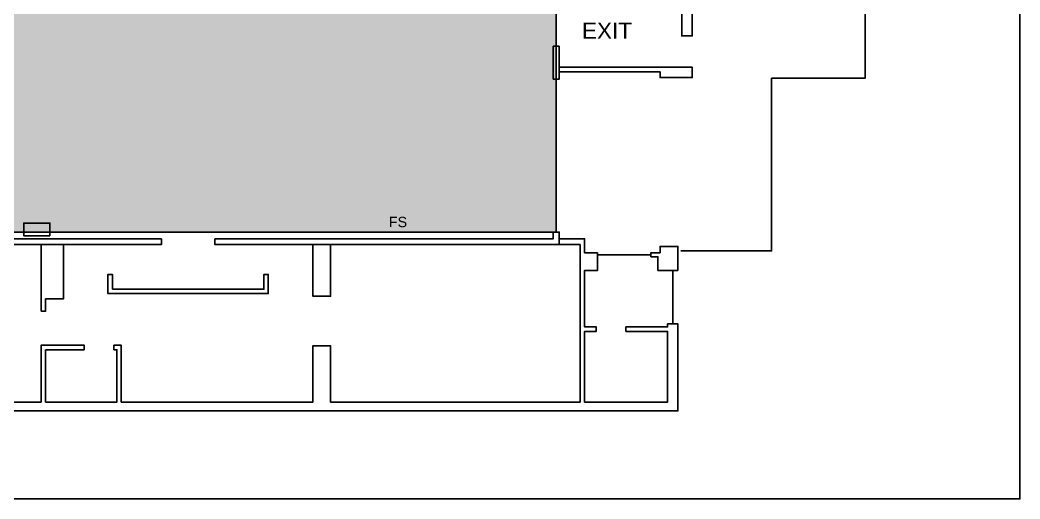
# Model space of a CAD drawing. Header units: feet. Extents: x 280 to 544, y 563 to 815.
# Drawn here: x 431.6 to 543.9, y 562.8 to 616.5 of the extents above; entities that cross this region are included whole.
import ezdxf
from ezdxf.enums import TextEntityAlignment as Align

# ---------------------------------------------------------------- set-up
doc = ezdxf.new("R2010")
doc.units = ezdxf.units.FT
doc.header["$MEASUREMENT"] = 0
for name, color, linetype in [('Background', 7, 'Continuous'), ('Border', 7, 'Continuous'), ('Building', 7, 'Continuous')]:
    doc.layers.add(name, color=color, linetype=linetype)
doc.styles.add('Arial', font='Arial.ttf')

msp = doc.modelspace()

# ---------------------------------------------------------------- hatches: boundary and pattern name
at = {"layer": 'Background', "lineweight": 0, "true_color": 0xe6e6e6, "transparency": 33554687}
h = msp.add_hatch(color=254, dxfattribs=at)
h.dxf.hatch_style = 1
h.paths.add_polyline_path([(491.79, 760.88), (310.54, 760.88), (310.54, 592.71), (491.79, 592.71)])

# ---------------------------------------------------------------- linework, layer by layer
at = {"layer": 'Background', "color": 254, "lineweight": 0, "true_color": 0xe6e6e6, "transparency": 33554687}
msp.add_lwpolyline([(491.79, 760.88), (310.54, 760.88), (310.54, 592.71), (491.79, 592.71)], close=True, dxfattribs=at)
at = {"layer": 'Background', "color": 254, "lineweight": 25, "true_color": 0xe6e6e6}
msp.add_lwpolyline([(491.79, 760.88), (310.54, 760.88), (310.54, 592.71), (491.79, 592.71)], close=True, dxfattribs=at)
at = {"layer": 'Border', "color": 18, "lineweight": 25, "true_color": 0x000000}
msp.add_lwpolyline([(279.85, 562.76), (543.85, 562.76), (543.85, 814.76), (279.85, 814.76)], close=True, dxfattribs=at)
at = {"layer": 'Building', "color": 18, "lineweight": 25, "true_color": 0x000000}
for points in [[(505.79, 590.6), (515.96, 590.6), (515.96, 609.97), (526.46, 609.97), (526.46, 715.96), (526.46, 717.96), (524.46, 717.96), (524.46, 715.96), (526.46, 715.96), (526.46, 736.96)], [(503.46, 610.67), (492.12, 610.67), (492.12, 611.21), (507.05, 611.21), (507.05, 610.05), (505.88, 610.05), (503.45, 610.05), (503.45, 610.67)], [(491.79, 592.71), (491.79, 609.88)], [(345.75, 591.96), (388.11, 591.96), (388.11, 591.3), (347.75, 591.3), (347.75, 590.3), (347.25, 590.3), (347.25, 580.67), (307.69, 580.67), (307.69, 580.17), (393.34, 580.17), (393.34, 572.64), (505.45, 572.64), (505.45, 582.4), (504.29, 582.4), (504.29, 582.06), (499.61, 582.06), (499.61, 581.56)], [(434.46, 579.5), (438.79, 579.5), (438.79, 580), (433.96, 580), (433.96, 573.64), (394.34, 573.64), (394.34, 580.67), (377.75, 580.67), (377.75, 581.82), (375.75, 581.82), (375.75, 580.67), (347.75, 580.67), (347.75, 590.3), (345.75, 590.3), (345.75, 591.96)], [(404.46, 585.82), (404.46, 591.3), (394.11, 591.3), (394.11, 591.96), (405.61, 591.96), (405.61, 590.48), (409.61, 590.48), (409.61, 591.96), (415.96, 591.96), (433.96, 591.96), (447.46, 591.96)], [(404.46, 585.82), (405.61, 585.82), (405.61, 589.98), (410.11, 589.98), (410.11, 591.3), (447.46, 591.3), (447.46, 591.96)], [(434.46, 579.5), (434.46, 573.64), (442.46, 573.64), (442.46, 579.5), (442.12, 579.5), (442.12, 580), (442.96, 580), (442.96, 573.64), (464.46, 573.64), (464.46, 579.95), (466.46, 579.95), (466.46, 573.64), (494.46, 573.64), (494.46, 591.3), (492.12, 591.3), (492.12, 591.96), (494.96, 591.96), (494.96, 590.38), (496.42, 590.38)], [(505.45, 588.4), (505.45, 591.1), (503.45, 591.1), (503.45, 590.38), (502.42, 590.38), (502.42, 589.94), (503.2, 589.94), (503.2, 588.4), (505.45, 588.4)], [(496.42, 590.38), (496.42, 588.4), (494.96, 588.4), (494.96, 582.06), (496.27, 582.06), (496.27, 581.56), (494.96, 581.56), (494.96, 573.64), (504.29, 573.64), (504.29, 581.56), (499.61, 581.56)], [(502.42, 590.16), (496.42, 590.16)], [(504.87, 582.4), (504.87, 588.4)]]:
    msp.add_lwpolyline(points, dxfattribs=at)
for points in [[(512.96, 643.38), (512.96, 648.96), (513.96, 648.96), (513.96, 642.38), (507.05, 642.38), (507.05, 614.71), (505.88, 614.71), (505.88, 642.38), (492.12, 642.38), (492.12, 643.38), (506.88, 643.38)], [(492.12, 613.55), (491.46, 613.55), (491.46, 609.88), (492.12, 609.88)], [(434.94, 592.29), (434.94, 593.72), (432, 593.72), (432, 592.29)], [(453.46, 591.96), (453.46, 591.3), (492.12, 591.3), (492.12, 592.71), (491.46, 592.71), (491.46, 591.96), (466.46, 591.96), (453.46, 591.96)], [(433.96, 583.83), (433.96, 591.3), (436.46, 591.3), (436.46, 585.21), (434.46, 585.21), (434.46, 583.83)], [(466.46, 591.3), (466.46, 585.51), (464.46, 585.51), (464.46, 591.3)], [(441.96, 586.3), (458.96, 586.3), (458.96, 587.96), (459.46, 587.96), (459.46, 585.8), (441.46, 585.8), (441.46, 587.96), (441.96, 587.96)]]:
    msp.add_lwpolyline(points, close=True, dxfattribs=at)

# ---------------------------------------------------------------- texts
at = {"layer": 'Building', "color": 18, "true_color": 0x000000, "style": 'Arial'}
for s, height, p in [('EXIT', 1.812, (494.67, 616.21)), ('FS', 1.16, (472.98, 594.42))]:
    msp.add_text(s, height=height, dxfattribs=at).set_placement(p, align=Align.TOP_LEFT)

doc.saveas('drawing.dxf')
